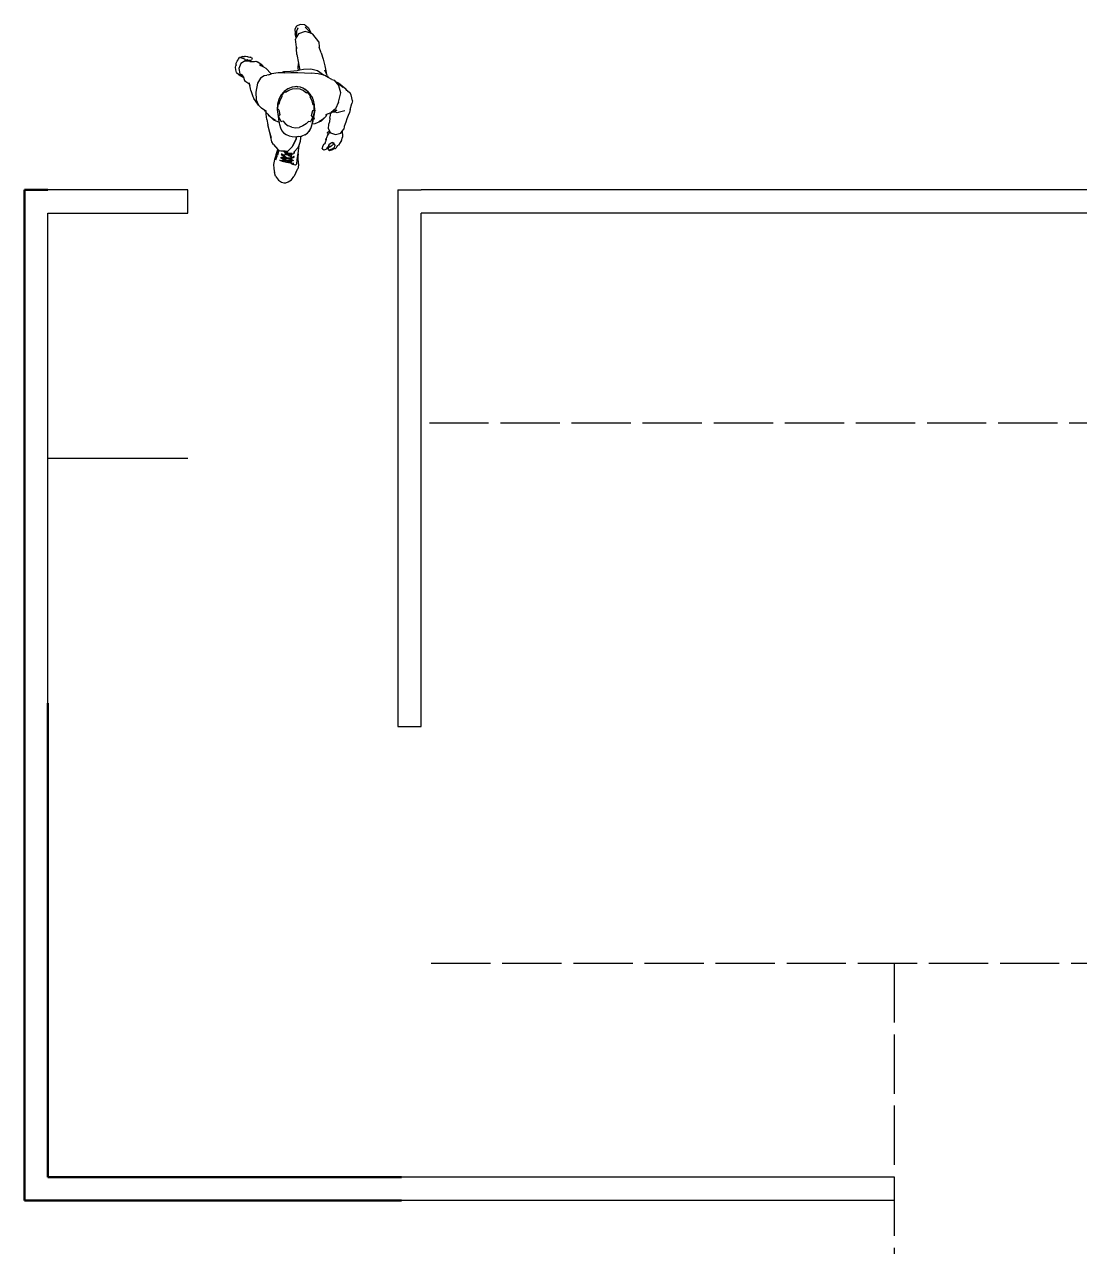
# Model space of a CAD drawing. Header units: millimetres. Extents: x -9564 to 78776, y -25260 to 24346.
# Drawn here: x 53451 to 57975, y -8382 to -3143 of the extents above; entities that cross this region are included whole.
import ezdxf

# ---------------------------------------------------------------- set-up
doc = ezdxf.new("R2010")
doc.units = ezdxf.units.MM
doc.header["$LTSCALE"] = 100
doc.linetypes.add('DASHEDX2', pattern=[3.048, 2.54, -0.508])
for name, color, linetype in [('Area circulacion', 50, 'DASHEDX2'), ('MUROS', 7, 'Continuous'), ('Personal', 20, 'Continuous')]:
    doc.layers.add(name, color=color, linetype=linetype)
doc.layers.add('MURO', color=7, linetype='Continuous', lineweight=50)

msp = doc.modelspace()

# ---------------------------------------------------------------- linework, layer by layer
for p, q in [((53551.499, -6052.442), (53551.499, -3952.442)), ((53551.499, -3952.442), (54151.499, -3952.442)), ((57179.848, -8184.149), (55067.94, -8184.171))]:
    msp.add_line(p, q)
at = {"layer": 'Area circulacion', "linetype": 'DASHEDX2'}
for p, q in [((58184.399, -4852.442), (55151.499, -4852.442)), ((57179.848, -7167.662), (57179.848, -9820.178))]:
    msp.add_line(p, q, dxfattribs=at)
at = {"layer": 'Area circulacion', "color": 2, "linetype": 'DASHEDX2'}
msp.add_line((59716.493, -7167.662), (55151.499, -7167.662), dxfattribs=at)
at = {"layer": 'MURO', "color": 0}
for p, q in [((53451.499, -3852.442), (53451.499, -6152.442)), ((53551.499, -3852.442), (53451.499, -3852.442)), ((53451.499, -3852.442), (53451.499, -3952.442)), ((53451.499, -6152.442), (53451.499, -6052.442)), ((53551.499, -6052.442), (53551.499, -8084.072)), ((53451.499, -8184.171), (53451.499, -6152.442)), ((53551.499, -8084.072), (55067.94, -8084.072)), ((55067.94, -8184.171), (53451.499, -8184.171))]:
    msp.add_line(p, q, dxfattribs=at)
at = {"layer": 'MUROS'}
for p, q in [((54151.499, -3852.442), (53551.499, -3852.442)), ((54151.499, -3952.442), (54151.499, -3852.442)), ((55051.499, -3852.442), (55151.499, -3852.442)), ((55051.499, -3852.442), (55051.499, -6152.442)), ((53551.499, -3952.442), (54151.499, -3952.442)), ((55151.499, -6152.442), (55151.499, -3952.442)), ((53551.499, -5002.442), (54151.499, -5002.442)), ((55051.499, -6152.442), (55151.499, -6152.442))]:
    msp.add_line(p, q, dxfattribs=at)
at = {"layer": 'MUROS', "color": 0}
for p, q in [((72965.508, -3852.442), (55151.499, -3852.442)), ((72865.508, -3952.442), (55151.499, -3952.442)), ((57179.848, -8084.072), (55067.94, -8084.072))]:
    msp.add_line(p, q, dxfattribs=at)
at = {"layer": 'Personal'}
for p, q in [((54633.937, -3142.771), (54618.008, -3150.285)), ((54653.275, -3145.027), (54633.937, -3142.771)), ((54618.008, -3150.285), (54610.849, -3163.714)), ((54610.849, -3163.714), (54611.92, -3182.692)), ((54616.015, -3199.72), (54611.92, -3182.692)), ((54616.179, -3199.444), (54613.386, -3185.346)), ((54617.215, -3173.637), (54616.541, -3192.78)), ((54616.541, -3192.78), (54616.732, -3198.514)), ((54626.196, -3182.601), (54616.732, -3198.514)), ((54617.215, -3173.637), (54617.343, -3171.44)), ((54622.916, -3159.177), (54617.343, -3171.44)), ((54622.916, -3159.177), (54623.76, -3157.64)), ((54654.4, -3172.389), (54626.196, -3182.601)), ((54653.275, -3145.027), (54668.704, -3157.427)), ((54654.231, -3155.073), (54655.839, -3155.935)), ((54679.018, -3180.687), (54654.4, -3172.389)), ((54655.839, -3155.935), (54668.309, -3166.976)), ((54668.34, -3167.024), (54668.309, -3166.976)), ((54668.34, -3167.024), (54669.698, -3168.228)), ((54668.704, -3157.427), (54678.439, -3174.533)), ((54669.698, -3168.228), (54673.103, -3172.407)), ((54679.018, -3180.687), (54673.103, -3172.407)), ((54681.541, -3181.538), (54678.439, -3174.533)), ((54681.541, -3181.538), (54679.018, -3180.687)), ((54688.245, -3183.798), (54681.541, -3181.538)), ((54713.241, -3216.973), (54688.245, -3183.798)), ((54616.015, -3199.72), (54612.761, -3205.191)), ((54617.116, -3239.938), (54612.761, -3205.191)), ((54616.179, -3199.444), (54616.015, -3199.72)), ((54616.732, -3198.514), (54616.179, -3199.444)), ((54617.116, -3239.938), (54618.388, -3246.667)), ((54618.388, -3246.667), (54618.333, -3241.153)), ((54618.637, -3271.75), (54618.388, -3246.667)), ((54713.241, -3216.973), (54714.348, -3239.664)), ((54723.834, -3264.575), (54714.348, -3239.664)), ((54362.866, -3300.516), (54368.092, -3293.965)), ((54369.757, -3289.937), (54368.092, -3293.965)), ((54369.757, -3289.937), (54373.166, -3285.05)), ((54379.488, -3283.843), (54373.166, -3285.05)), ((54373.166, -3285.05), (54375.745, -3284.043)), ((54382.609, -3282.522), (54375.745, -3284.043)), ((54379.488, -3283.843), (54382.117, -3283.496)), ((54379.488, -3283.843), (54389.593, -3289.277)), ((54397.327, -3299.118), (54379.499, -3310.433)), ((54386.328, -3280.758), (54382.609, -3282.522)), ((54386.328, -3280.758), (54390.141, -3280.044)), ((54395.961, -3292.297), (54389.593, -3289.277)), ((54390.141, -3280.044), (54395.166, -3280.412)), ((54398.961, -3280.725), (54395.166, -3280.412)), ((54398.168, -3294.148), (54395.961, -3292.297)), ((54397.327, -3299.118), (54403.731, -3298.722)), ((54398.168, -3294.148), (54403.228, -3294.395)), ((54400.02, -3295.7), (54398.168, -3294.148)), ((54405.74, -3281.361), (54398.961, -3280.725)), ((54400.02, -3295.7), (54401.24, -3295.464)), ((54401.574, -3297.004), (54400.02, -3295.7)), ((54401.24, -3295.464), (54406.714, -3295.106)), ((54403.731, -3298.722), (54401.574, -3297.004)), ((54403.228, -3294.395), (54407.036, -3294.341)), ((54403.228, -3294.395), (54406.471, -3294.428)), ((54403.731, -3298.722), (54412.747, -3298.165)), ((54405.74, -3281.361), (54406.426, -3281.337)), ((54406.584, -3281.44), (54405.74, -3281.361)), ((54411.148, -3281.826), (54406.426, -3281.337)), ((54406.471, -3294.428), (54408.8, -3294.593)), ((54406.714, -3295.106), (54409.359, -3295.685)), ((54409.255, -3293.805), (54407.036, -3294.341)), ((54408.8, -3294.593), (54415.641, -3295.249)), ((54412.534, -3297.896), (54409.359, -3295.685)), ((54411.148, -3281.826), (54417.464, -3282.694)), ((54412.534, -3297.896), (54412.747, -3298.165)), ((54412.747, -3298.165), (54416.357, -3297.942)), ((54415.641, -3295.249), (54419.825, -3295.324)), ((54417.025, -3299.622), (54416.05, -3300.073)), ((54420.586, -3301.623), (54416.05, -3300.073)), ((54416.357, -3297.942), (54417.025, -3299.622)), ((54421.794, -3301.43), (54416.357, -3297.942)), ((54417.025, -3299.622), (54421.794, -3301.43)), ((54417.464, -3282.694), (54420.007, -3283.096)), ((54419.825, -3295.324), (54422.443, -3295.23)), ((54419.825, -3295.324), (54420.181, -3295.231)), ((54424.043, -3284.359), (54420.007, -3283.096)), ((54422.443, -3295.23), (54424.727, -3294.427)), ((54424.043, -3284.359), (54426.474, -3286.397)), ((54426.746, -3291.424), (54424.727, -3294.427)), ((54426.474, -3286.397), (54427.132, -3288.579)), ((54427.132, -3288.579), (54426.746, -3291.424)), ((54618.637, -3271.75), (54625.777, -3308.978)), ((54723.834, -3264.575), (54731.466, -3291.495)), ((54731.466, -3291.495), (54739.22, -3320.259)), ((54356.107, -3325.855), (54357.351, -3320.331)), ((54357.973, -3336.831), (54356.107, -3325.855)), ((54358.801, -3316.366), (54357.351, -3320.331)), ((54360.912, -3348.611), (54357.973, -3336.831)), ((54358.801, -3316.366), (54359.009, -3308.088)), ((54359.009, -3308.088), (54362.866, -3300.516)), ((54360.912, -3348.611), (54369.788, -3356.617)), ((54379.499, -3310.433), (54371.197, -3330.945)), ((54371.197, -3330.945), (54374.921, -3354.803)), ((54418.378, -3301.97), (54421.589, -3301.966)), ((54420.757, -3301.719), (54420.586, -3301.623)), ((54421.589, -3301.966), (54420.586, -3301.623)), ((54421.589, -3301.966), (54423.201, -3301.964)), ((54421.794, -3301.43), (54423.201, -3301.964)), ((54423.201, -3301.964), (54424.501, -3301.962)), ((54424.501, -3301.962), (54430.478, -3301.279)), ((54430.478, -3301.279), (54437.966, -3301.452)), ((54437.966, -3301.452), (54442.826, -3300.883)), ((54442.826, -3300.883), (54449.274, -3302.681)), ((54469.396, -3315.945), (54449.274, -3302.681)), ((54458.662, -3314.403), (54465.001, -3319.382)), ((54465.001, -3319.382), (54476.529, -3324.516)), ((54474.334, -3321.461), (54469.396, -3315.945)), ((54476.529, -3324.516), (54474.334, -3321.461)), ((54476.529, -3324.516), (54476.857, -3324.662)), ((54476.857, -3324.662), (54486.665, -3329.892)), ((54486.665, -3329.892), (54509.598, -3354.609)), ((54539.405, -3349.759), (54510.692, -3354.135)), ((54552.878, -3350.148), (54539.405, -3349.759)), ((54562.283, -3346.186), (54552.878, -3350.148)), ((54568.163, -3350.591), (54552.878, -3350.148)), ((54592.306, -3343.868), (54562.283, -3346.186)), ((54568.163, -3350.591), (54596.764, -3349.285)), ((54619.902, -3340.992), (54592.306, -3343.868)), ((54593.69, -3348.574), (54602.145, -3349.063)), ((54596.764, -3349.285), (54602.145, -3349.063)), ((54602.145, -3349.063), (54624.113, -3348.159)), ((54626.441, -3339.897), (54619.902, -3340.992)), ((54624.113, -3348.159), (54651.908, -3349.73)), ((54624.181, -3328.918), (54625.948, -3309.88)), ((54626.441, -3339.897), (54624.181, -3328.918)), ((54625.777, -3308.978), (54625.948, -3309.88)), ((54625.948, -3309.88), (54631.474, -3339.053)), ((54631.474, -3339.053), (54626.441, -3339.897)), ((54648.114, -3336.266), (54631.474, -3339.053)), ((54678.584, -3333.817), (54648.114, -3336.266)), ((54651.908, -3349.73), (54680.93, -3352.253)), ((54708.15, -3342.017), (54678.584, -3333.817)), ((54710.868, -3354.768), (54680.93, -3352.253)), ((54733.84, -3359.825), (54708.15, -3342.017)), ((54745.034, -3351.467), (54739.042, -3338.887)), ((54739.22, -3320.259), (54745.567, -3349.191)), ((54747.908, -3357.459), (54745.034, -3351.467)), ((54747.908, -3357.459), (54745.567, -3349.191)), ((54371.017, -3357.675), (54369.788, -3356.617)), ((54371.017, -3357.675), (54378.309, -3363.666)), ((54374.921, -3354.803), (54391.175, -3370.079)), ((54377.65, -3362.124), (54385.925, -3367.181)), ((54389.03, -3369.088), (54378.309, -3363.666)), ((54381.256, -3355.554), (54381.778, -3357)), ((54381.778, -3357), (54383.193, -3358.226)), ((54383.193, -3358.226), (54386.455, -3362.436)), ((54385.925, -3367.181), (54389.03, -3369.088)), ((54386.455, -3362.436), (54390.666, -3368.198)), ((54389.03, -3369.088), (54391.405, -3370.931)), ((54390.666, -3368.198), (54391.175, -3370.079)), ((54391.175, -3370.079), (54391.405, -3370.931)), ((54391.405, -3370.931), (54392.406, -3374.63)), ((54392.406, -3374.63), (54395.191, -3382.366)), ((54395.191, -3382.366), (54400.632, -3387.958)), ((54400.632, -3387.958), (54409.169, -3393.171)), ((54409.169, -3393.171), (54414.399, -3398.202)), ((54413.967, -3391.735), (54418.072, -3404.45)), ((54414.399, -3398.202), (54417.937, -3404.195)), ((54417.937, -3404.195), (54418.072, -3404.45)), ((54418.072, -3404.45), (54418.191, -3404.818)), ((54420.73, -3417.898), (54418.191, -3404.818)), ((54450.156, -3394.682), (54443.72, -3433.612)), ((54464.123, -3373.41), (54450.156, -3394.682)), ((54478.8, -3362.359), (54464.123, -3373.41)), ((54478.8, -3362.359), (54480.693, -3360.979)), ((54480.693, -3360.979), (54490.003, -3360.821)), ((54499.095, -3359.157), (54490.003, -3360.821)), ((54499.095, -3359.157), (54509.598, -3354.609)), ((54509.598, -3354.609), (54510.692, -3354.135)), ((54734.299, -3360.3), (54710.868, -3354.768)), ((54734.299, -3360.3), (54733.84, -3359.825)), ((54739.802, -3361.6), (54734.299, -3360.3)), ((54753.78, -3369.781), (54739.802, -3361.6)), ((54750.572, -3363.015), (54747.908, -3357.459)), ((54750.572, -3363.015), (54753.78, -3369.781)), ((54769.242, -3378.833), (54753.78, -3369.781)), ((54769.242, -3378.833), (54779.379, -3381.342)), ((54779.379, -3381.342), (54784.883, -3388.174)), ((54784.883, -3388.174), (54787.943, -3388.21)), ((54784.883, -3388.174), (54798.8, -3405.446)), ((54787.943, -3388.21), (54790.781, -3390.668)), ((54790.781, -3390.668), (54797.502, -3392.66)), ((54790.781, -3390.668), (54814.329, -3411.069)), ((54797.502, -3392.66), (54828.597, -3418.758)), ((54422.41, -3425.569), (54420.73, -3417.898)), ((54422.41, -3425.569), (54430.746, -3451.741)), ((54430.746, -3451.741), (54434.398, -3460.342)), ((54443.72, -3433.612), (54444.447, -3466.611)), ((54551.194, -3446.014), (54541.307, -3464.95)), ((54548.293, -3467.923), (54555.866, -3452.291)), ((54565.327, -3429.548), (54551.194, -3446.014)), ((54553.671, -3447.67), (54554.463, -3446.195)), ((54553.671, -3447.67), (54555.866, -3452.291)), ((54554.463, -3446.195), (54567.162, -3432.026)), ((54580.55, -3418.553), (54565.327, -3429.548)), ((54571.22, -3433.761), (54567.162, -3432.026)), ((54571.22, -3433.761), (54584.529, -3424.901)), ((54598.808, -3411.453), (54580.55, -3418.553)), ((54584.529, -3424.901), (54600.626, -3418.799)), ((54610.586, -3410.141), (54598.808, -3411.453)), ((54600.626, -3418.799), (54616.448, -3417.11)), ((54610.586, -3410.141), (54610.762, -3409.457)), ((54611.633, -3410.024), (54610.586, -3410.141)), ((54610.762, -3409.457), (54611.808, -3409.348)), ((54611.808, -3409.348), (54611.633, -3410.024)), ((54612.703, -3409.905), (54611.633, -3410.024)), ((54612.703, -3409.905), (54611.808, -3409.348)), ((54616.733, -3409.455), (54612.703, -3409.905)), ((54616.448, -3417.11), (54632.196, -3419.345)), ((54621.181, -3410.107), (54616.733, -3409.455)), ((54622.152, -3409.523), (54621.181, -3410.107)), ((54622.311, -3410.272), (54621.181, -3410.107)), ((54622.311, -3410.272), (54622.152, -3409.523)), ((54622.152, -3409.523), (54623.215, -3409.664)), ((54623.375, -3410.428), (54622.311, -3410.272)), ((54623.215, -3409.664), (54623.375, -3410.428)), ((54634.563, -3412.066), (54623.375, -3410.428)), ((54632.196, -3419.345), (54648.093, -3425.989)), ((54634.563, -3412.066), (54634.754, -3412.126)), ((54644.765, -3416.45), (54634.754, -3412.126)), ((54652.546, -3419.794), (54644.765, -3416.45)), ((54648.093, -3425.989), (54661.084, -3435.307)), ((54667.378, -3431.286), (54652.546, -3419.794)), ((54652.546, -3419.794), (54652.768, -3419.906)), ((54667.378, -3431.286), (54652.768, -3419.906)), ((54665.407, -3433.718), (54661.084, -3435.307)), ((54664.434, -3434.305), (54664.564, -3434.376)), ((54664.564, -3434.376), (54664.453, -3434.294)), ((54664.755, -3434.262), (54664.629, -3434.188)), ((54677.135, -3448.304), (54665.407, -3433.718)), ((54677.262, -3443.638), (54667.378, -3431.286)), ((54667.539, -3431.401), (54667.378, -3431.286)), ((54677.262, -3443.638), (54667.539, -3431.401)), ((54675.802, -3454.36), (54678.333, -3449.81)), ((54675.802, -3454.36), (54682.839, -3470.236)), ((54677.135, -3448.304), (54678.333, -3449.81)), ((54680.932, -3448.223), (54677.262, -3443.638)), ((54680.932, -3448.223), (54680.972, -3448.306)), ((54681.007, -3448.35), (54680.972, -3448.306)), ((54682.791, -3452.096), (54681.007, -3448.35)), ((54682.791, -3452.096), (54682.816, -3452.125)), ((54682.816, -3452.125), (54685.313, -3454.99)), ((54686.169, -3459.121), (54682.816, -3452.125)), ((54685.313, -3454.99), (54686.169, -3459.121)), ((54797.369, -3475.595), (54807.365, -3435.656)), ((54807.365, -3435.656), (54798.8, -3405.446)), ((54817.047, -3415.013), (54814.329, -3411.069)), ((54834.206, -3425.375), (54828.597, -3418.758)), ((54837.475, -3429.436), (54834.206, -3425.375)), ((54837.475, -3429.436), (54845.79, -3434.743)), ((54837.581, -3429.567), (54837.475, -3429.436)), ((54837.581, -3429.567), (54842.952, -3432.975)), ((54839.437, -3431.872), (54837.581, -3429.567)), ((54845.79, -3434.743), (54842.952, -3432.975)), ((54851.899, -3444.379), (54845.79, -3434.743)), ((54857.295, -3469.842), (54851.899, -3444.379)), ((54454.32, -3488.285), (54434.398, -3460.342)), ((54444.447, -3466.611), (54454.32, -3488.285)), ((54468.169, -3501.231), (54454.32, -3488.285)), ((54482.635, -3511.963), (54468.169, -3501.231)), ((54535.854, -3483.982), (54534.354, -3507.128)), ((54534.354, -3507.128), (54538.445, -3537.106)), ((54541.307, -3464.95), (54535.854, -3483.982)), ((54537.743, -3506.23), (54538.66, -3485.499)), ((54538.142, -3507.159), (54537.743, -3506.23)), ((54542.392, -3509.296), (54538.142, -3507.159)), ((54538.66, -3485.499), (54539.459, -3484.552)), ((54539.459, -3484.552), (54543.275, -3483.165)), ((54542.392, -3509.296), (54546.444, -3530.149)), ((54543.275, -3483.165), (54548.293, -3467.923)), ((54682.839, -3470.236), (54687.328, -3485.631)), ((54686.169, -3459.121), (54686.174, -3459.143)), ((54690.152, -3467.493), (54686.174, -3459.143)), ((54687.321, -3511.772), (54691.809, -3509.791)), ((54687.328, -3485.631), (54691.271, -3487.149)), ((54694.941, -3486.704), (54690.152, -3467.493)), ((54690.229, -3467.591), (54690.152, -3467.493)), ((54694.941, -3486.704), (54690.229, -3467.591)), ((54695.643, -3509.885), (54690.601, -3539.726)), ((54691.147, -3536.718), (54695.643, -3509.885)), ((54691.271, -3487.149), (54691.828, -3488.125)), ((54692.015, -3508.866), (54691.809, -3509.791)), ((54691.828, -3488.125), (54692.015, -3508.866)), ((54695.643, -3509.885), (54694.941, -3486.704)), ((54694.983, -3486.745), (54694.941, -3486.704)), ((54695.679, -3509.747), (54694.983, -3486.745)), ((54695.643, -3509.885), (54695.679, -3509.747)), ((54785.134, -3503.852), (54766.733, -3520.521)), ((54781.465, -3513.691), (54790.737, -3509.392)), ((54781.465, -3513.691), (54792.064, -3509.745)), ((54797.369, -3475.595), (54785.134, -3503.852)), ((54848.261, -3507.24), (54845.074, -3519.964)), ((54848.261, -3507.24), (54854.938, -3481.473)), ((54857.295, -3469.842), (54854.938, -3481.473)), ((54485.907, -3518.066), (54482.635, -3511.963)), ((54488.628, -3516.409), (54482.635, -3511.963)), ((54485.907, -3518.066), (54488.087, -3520.238)), ((54487.977, -3526.722), (54488.087, -3520.238)), ((54490.589, -3550.652), (54487.977, -3526.722)), ((54488.087, -3520.238), (54495.167, -3527.288)), ((54490.589, -3550.652), (54494.768, -3572.937)), ((54495.167, -3527.288), (54497.576, -3531.131)), ((54495.167, -3527.288), (54506.999, -3539.072)), ((54497.576, -3531.131), (54506.999, -3539.072)), ((54497.576, -3531.131), (54519.411, -3551.198)), ((54506.999, -3539.072), (54528.396, -3552.846)), ((54519.411, -3551.198), (54542.79, -3561.846)), ((54538.445, -3537.106), (54542.526, -3560.529)), ((54541.313, -3538.246), (54542.373, -3536.497)), ((54550.622, -3556.686), (54541.313, -3538.246)), ((54542.373, -3536.497), (54546.444, -3530.149)), ((54542.373, -3536.497), (54542.393, -3536.543)), ((54542.526, -3560.529), (54542.79, -3561.846)), ((54542.79, -3561.846), (54543.568, -3565.722)), ((54546.444, -3530.149), (54546.854, -3532.261)), ((54552.022, -3558.49), (54550.622, -3556.686)), ((54552.022, -3558.49), (54558.799, -3556.634)), ((54558.799, -3556.634), (54569.209, -3567.163)), ((54669.293, -3558.526), (54658.515, -3568.696)), ((54676.158, -3560.626), (54669.293, -3558.526)), ((54677.326, -3558.869), (54676.158, -3560.626)), ((54687.237, -3540.743), (54677.326, -3558.869)), ((54682.544, -3532.477), (54687.321, -3511.772)), ((54686.626, -3538.966), (54682.544, -3532.477)), ((54690.601, -3539.726), (54685.805, -3562.989)), ((54685.962, -3562.632), (54689.1, -3547.24)), ((54686.626, -3538.966), (54687.237, -3540.743)), ((54689.1, -3547.24), (54690.601, -3539.726)), ((54689.1, -3547.24), (54695.616, -3547.116)), ((54690.601, -3539.726), (54690.7, -3539.385)), ((54690.7, -3539.385), (54691.147, -3536.718)), ((54695.616, -3547.116), (54691.147, -3536.718)), ((54697.964, -3567.691), (54724.696, -3556.239)), ((54713.833, -3559.305), (54732.57, -3546.902)), ((54724.696, -3556.239), (54744.654, -3536.501)), ((54732.57, -3546.902), (54744.654, -3536.501)), ((54747.135, -3529.235), (54742.612, -3533.562)), ((54747.135, -3529.235), (54743.059, -3531.105)), ((54744.654, -3536.501), (54749.865, -3527.983)), ((54749.865, -3527.983), (54747.135, -3529.235)), ((54753.034, -3526.53), (54749.865, -3527.983)), ((54765.053, -3521.258), (54753.034, -3526.53)), ((54759.084, -3559.862), (54755.51, -3571.621)), ((54760.063, -3544.38), (54759.084, -3559.862)), ((54760.063, -3544.38), (54763.331, -3531.017)), ((54763.331, -3531.017), (54765.053, -3521.258)), ((54765.178, -3521.203), (54765.011, -3524.967)), ((54765.178, -3521.203), (54765.053, -3521.258)), ((54766.733, -3520.521), (54765.178, -3521.203)), ((54766.733, -3520.521), (54774.343, -3516.993)), ((54774.343, -3516.993), (54781.465, -3513.691)), ((54774.343, -3516.993), (54776.901, -3517.351)), ((54776.901, -3517.351), (54782.929, -3518.06)), ((54791.607, -3521.172), (54782.929, -3518.06)), ((54782.929, -3518.06), (54788.101, -3518.668)), ((54796.472, -3520.591), (54791.607, -3521.172)), ((54824.849, -3512.822), (54796.472, -3520.591)), ((54829.533, -3561.583), (54826.483, -3569.492)), ((54833.353, -3547.947), (54829.533, -3561.583)), ((54838.814, -3533.683), (54833.353, -3547.947)), ((54845.074, -3519.964), (54838.814, -3533.683)), ((54503.886, -3605.609), (54494.768, -3572.937)), ((54512.479, -3645.579), (54503.886, -3605.609)), ((54510.308, -3628.617), (54503.886, -3605.609)), ((54543.568, -3565.722), (54544.725, -3571.543)), ((54544.822, -3571.967), (54544.725, -3571.543)), ((54544.822, -3571.967), (54548.528, -3586.591)), ((54548.528, -3586.591), (54554.65, -3598.791)), ((54554.65, -3598.791), (54562.508, -3607.678)), ((54562.508, -3607.678), (54573.468, -3615.194)), ((54569.209, -3567.163), (54582.2, -3576.751)), ((54597.657, -3583.377), (54582.2, -3576.751)), ((54597.657, -3583.377), (54613.555, -3585.696)), ((54613.555, -3585.696), (54629.522, -3583.928)), ((54645.191, -3577.828), (54629.522, -3583.928)), ((54658.515, -3568.696), (54645.191, -3577.828)), ((54653.864, -3616.182), (54664.33, -3609.423)), ((54664.33, -3609.423), (54672.622, -3600.574)), ((54672.622, -3600.574), (54679.009, -3588.823)), ((54672.622, -3600.574), (54672.847, -3600.335)), ((54672.847, -3600.335), (54679.009, -3588.823)), ((54679.009, -3588.823), (54682.845, -3575.346)), ((54679.175, -3588.415), (54679.009, -3588.823)), ((54679.175, -3588.415), (54683.055, -3574.9)), ((54682.845, -3575.346), (54685.805, -3562.989)), ((54683.055, -3574.9), (54684.345, -3569.459)), ((54684.345, -3569.459), (54685.962, -3562.632)), ((54684.345, -3569.459), (54697.964, -3567.691)), ((54750.775, -3604.61), (54749.676, -3608.802)), ((54749.676, -3608.802), (54751.093, -3611.932)), ((54753.627, -3613.054), (54750.593, -3616.977)), ((54750.775, -3604.61), (54755.043, -3602.434)), ((54752.089, -3612.585), (54751.093, -3611.932)), ((54751.093, -3611.932), (54753.841, -3612.777)), ((54752.089, -3612.585), (54753.627, -3613.054)), ((54753.841, -3612.777), (54753.627, -3613.054)), ((54758.097, -3607.275), (54753.841, -3612.777)), ((54755.51, -3571.621), (54754.148, -3589.489)), ((54754.148, -3589.489), (54760.902, -3601.51)), ((54760.598, -3601.495), (54755.043, -3602.434)), ((54761.228, -3602.091), (54758.097, -3607.275)), ((54762.162, -3603.753), (54758.097, -3607.275)), ((54760.598, -3601.495), (54760.902, -3601.51)), ((54760.902, -3601.51), (54761.228, -3602.091)), ((54761.228, -3602.091), (54762.162, -3603.753)), ((54762.162, -3603.753), (54764.023, -3607.065)), ((54764.023, -3607.065), (54785.306, -3614.362)), ((54785.306, -3614.362), (54807.212, -3608.46)), ((54807.212, -3608.46), (54813.362, -3600.496)), ((54813.362, -3600.496), (54820.579, -3591.151)), ((54813.362, -3600.496), (54813.445, -3601.952)), ((54813.445, -3601.952), (54814.188, -3606.609)), ((54813.445, -3601.952), (54813.494, -3602.818)), ((54814.188, -3606.609), (54814.89, -3616.022)), ((54822.045, -3579.789), (54820.579, -3591.151)), ((54826.483, -3569.492), (54822.045, -3579.789)), ((54518.976, -3658.068), (54512.479, -3645.579)), ((54518.976, -3658.068), (54538.111, -3678.548)), ((54573.468, -3615.194), (54585.938, -3620.388)), ((54600.376, -3666.053), (54578.533, -3686.753)), ((54585.938, -3620.388), (54599.843, -3622.994)), ((54599.843, -3622.994), (54613.158, -3624.434)), ((54600.376, -3666.053), (54601.119, -3664.484)), ((54615.213, -3634.561), (54601.119, -3664.484)), ((54607.436, -3651.292), (54601.119, -3664.484)), ((54616.02, -3633.367), (54607.436, -3651.292)), ((54607.521, -3651.198), (54607.436, -3651.292)), ((54613.158, -3624.434), (54619.199, -3623.963)), ((54616.02, -3633.367), (54618.942, -3624.807)), ((54619.199, -3623.963), (54619.181, -3624.575)), ((54627.436, -3623.32), (54619.199, -3623.963)), ((54624.479, -3698.107), (54628.954, -3660.544)), ((54625.436, -3670.513), (54628.954, -3660.544)), ((54627.436, -3623.32), (54627.499, -3623.318)), ((54627.499, -3623.318), (54636.759, -3621.883)), ((54628.954, -3660.544), (54635.199, -3642.849)), ((54635.199, -3642.849), (54636.973, -3630.041)), ((54636.759, -3621.883), (54640.47, -3621.311)), ((54636.973, -3630.041), (54636.759, -3621.883)), ((54653.864, -3616.182), (54640.47, -3621.311)), ((54729.985, -3667.157), (54730.88, -3664.655)), ((54732.388, -3661.077), (54730.88, -3664.655)), ((54732.388, -3661.077), (54736.173, -3656.519)), ((54737.675, -3654.681), (54736.173, -3656.519)), ((54740.847, -3650.68), (54737.675, -3654.681)), ((54741.846, -3648.466), (54740.847, -3650.68)), ((54741.796, -3649.386), (54741.846, -3648.466)), ((54741.846, -3648.466), (54742.011, -3645.416)), ((54743.407, -3640.819), (54742.011, -3645.416)), ((54743.309, -3635.566), (54744.506, -3632.738)), ((54743.635, -3638.662), (54743.309, -3635.566)), ((54743.919, -3639.536), (54743.407, -3640.819)), ((54743.91, -3639.506), (54743.635, -3638.662)), ((54743.982, -3639.317), (54743.815, -3638.637)), ((54743.992, -3639.355), (54743.91, -3639.506)), ((54743.919, -3639.536), (54743.91, -3639.506)), ((54744.637, -3637.607), (54743.982, -3639.317)), ((54743.992, -3639.355), (54743.982, -3639.317)), ((54744.506, -3632.738), (54745.297, -3632.139)), ((54744.637, -3637.607), (54744.612, -3637.802)), ((54745.297, -3632.139), (54744.637, -3637.607)), ((54745.656, -3629.159), (54745.297, -3632.139)), ((54750.593, -3616.977), (54745.656, -3629.159)), ((54752.223, -3668.865), (54753.485, -3666.662)), ((54754.57, -3664.268), (54753.485, -3666.662)), ((54756.301, -3660.724), (54754.57, -3664.268)), ((54756.086, -3662.661), (54756.301, -3660.724)), ((54758.108, -3665.43), (54756.086, -3662.661)), ((54756.863, -3659.574), (54756.301, -3660.724)), ((54756.863, -3659.574), (54761.228, -3654.858)), ((54760.988, -3666.95), (54758.108, -3665.43)), ((54758.108, -3665.43), (54759.62, -3665.495)), ((54759.171, -3668.017), (54761.144, -3666.955)), ((54759.62, -3665.495), (54762.559, -3664.431)), ((54760.988, -3666.95), (54761.144, -3666.955)), ((54761.144, -3666.955), (54763.983, -3665.427)), ((54761.228, -3654.858), (54765.001, -3652.044)), ((54762.559, -3664.431), (54767.161, -3662.735)), ((54763.887, -3667.317), (54765.71, -3664.814)), ((54763.983, -3665.427), (54765.71, -3664.814)), ((54770.156, -3649.196), (54765.001, -3652.044)), ((54765.71, -3664.814), (54766.102, -3664.276)), ((54768.108, -3662.48), (54766.102, -3664.276)), ((54767.161, -3662.735), (54768.108, -3662.48)), ((54770.427, -3660.404), (54768.108, -3662.48)), ((54770.222, -3649.159), (54770.156, -3649.196)), ((54772.341, -3649.665), (54770.156, -3649.196)), ((54770.427, -3660.404), (54773.22, -3658.913)), ((54771.025, -3651.13), (54772.341, -3649.665)), ((54773.851, -3649.989), (54772.341, -3649.665)), ((54772.8, -3660.501), (54773.22, -3658.913)), ((54773.22, -3658.913), (54773.322, -3658.53)), ((54775.48, -3653.346), (54773.322, -3658.53)), ((54773.851, -3649.989), (54774.752, -3650.828)), ((54774.896, -3650.214), (54773.851, -3649.989)), ((54774.752, -3650.828), (54775.48, -3653.346)), ((54774.896, -3650.214), (54780.601, -3655.99)), ((54779.586, -3651.222), (54774.896, -3650.214)), ((54775.48, -3653.346), (54776.813, -3657.955)), ((54780.976, -3664.04), (54778.622, -3669.826)), ((54780.601, -3655.99), (54781.934, -3662.426)), ((54780.976, -3664.04), (54781.934, -3662.426)), ((54790.593, -3668.023), (54794.862, -3662.057)), ((54794.862, -3662.057), (54797.07, -3659.908)), ((54805.176, -3648.74), (54797.07, -3659.908)), ((54810.76, -3640.075), (54805.176, -3648.74)), ((54810.76, -3640.075), (54814.316, -3625.834)), ((54814.64, -3620.291), (54814.316, -3625.834)), ((54814.718, -3620.008), (54814.64, -3620.291)), ((54814.651, -3620.108), (54814.64, -3620.291)), ((54814.89, -3616.022), (54814.651, -3620.108)), ((54814.718, -3620.008), (54814.651, -3620.108)), ((54814.89, -3616.022), (54814.718, -3620.008)), ((54531.011, -3700.495), (54524.012, -3722.15)), ((54528.719, -3722.967), (54535.9, -3702.568)), ((54531.011, -3700.495), (54536.318, -3683.141)), ((54541.441, -3682.113), (54535.084, -3700.997)), ((54541.704, -3682.394), (54535.9, -3702.568)), ((54536.318, -3683.141), (54538.111, -3678.548)), ((54538.111, -3678.548), (54538.257, -3678.705)), ((54538.17, -3678.943), (54538.257, -3678.705)), ((54538.257, -3678.705), (54541.441, -3682.113)), ((54541.441, -3682.113), (54541.704, -3682.394)), ((54541.704, -3682.394), (54543.718, -3684.549)), ((54551.265, -3686.218), (54543.718, -3684.549)), ((54548.981, -3712.677), (54550.425, -3713.945)), ((54550.425, -3713.945), (54560.523, -3720.273)), ((54562.494, -3686.438), (54551.265, -3686.218)), ((54551.703, -3697.604), (54552.902, -3699.731)), ((54552.46, -3712.118), (54552.096, -3711.749)), ((54552.46, -3712.118), (54562.112, -3718.37)), ((54552.902, -3699.731), (54563.802, -3708.256)), ((54555.388, -3697.173), (54554.649, -3695.783)), ((54555.705, -3712.973), (54554.972, -3712.744)), ((54555.388, -3697.173), (54559.597, -3700.647)), ((54555.705, -3712.973), (54568, -3716.946)), ((54559.491, -3711.024), (54562.762, -3711.999)), ((54559.597, -3700.647), (54568.02, -3702.12)), ((54559.597, -3700.647), (54565.294, -3705.349)), ((54562.112, -3718.37), (54572.12, -3723.622)), ((54562.494, -3686.438), (54568.359, -3691.97)), ((54568.016, -3686.547), (54562.494, -3686.438)), ((54563.802, -3708.256), (54572.867, -3714.423)), ((54565.044, -3712.678), (54568.699, -3713.767)), ((54565.294, -3705.349), (54577.168, -3713.904)), ((54567.342, -3697.589), (54569.131, -3697.824)), ((54568, -3716.946), (54580.296, -3718.884)), ((54568.016, -3686.547), (54569.955, -3688.451)), ((54569.573, -3686.577), (54568.016, -3686.547)), ((54581.194, -3703.021), (54568.02, -3702.12)), ((54568.359, -3691.97), (54576.635, -3698.247)), ((54568.699, -3713.767), (54572.867, -3714.423)), ((54569.131, -3697.824), (54576.635, -3698.247)), ((54569.573, -3686.577), (54582.949, -3694.254)), ((54578.533, -3686.753), (54569.573, -3686.577)), ((54569.675, -3688.489), (54576.579, -3693.875)), ((54569.955, -3688.451), (54576.579, -3693.875)), ((54572.867, -3714.423), (54574.508, -3715.54)), ((54576.579, -3693.875), (54582.183, -3698.246)), ((54576.635, -3698.247), (54576.838, -3698.402)), ((54581.094, -3715.433), (54577.168, -3713.904)), ((54577.458, -3698.294), (54581.012, -3698.494)), ((54579.463, -3715.462), (54580.08, -3715.559)), ((54581.094, -3715.433), (54580.08, -3715.559)), ((54581.668, -3718.715), (54580.296, -3718.884)), ((54581.012, -3698.494), (54582.183, -3698.246)), ((54591.552, -3714.133), (54581.094, -3715.433)), ((54581.194, -3703.021), (54582.548, -3702.733)), ((54587.634, -3717.981), (54581.668, -3718.715)), ((54581.668, -3718.715), (54587.742, -3720.901)), ((54582.183, -3698.246), (54592.647, -3696.03)), ((54582.548, -3702.733), (54586.782, -3701.833)), ((54582.548, -3702.733), (54585.983, -3705.338)), ((54582.949, -3694.254), (54597.924, -3693.984)), ((54585.983, -3705.338), (54594.94, -3708.691)), ((54586.782, -3701.833), (54593.617, -3700.381)), ((54586.782, -3701.833), (54587.041, -3702.036)), ((54592.701, -3704.391), (54587.041, -3702.036)), ((54587.678, -3717.998), (54587.634, -3717.981)), ((54592.506, -3717.38), (54587.678, -3717.998)), ((54587.678, -3717.998), (54588.467, -3718.207)), ((54591.552, -3714.133), (54596.708, -3712.698)), ((54592.506, -3717.38), (54596.843, -3716.18)), ((54592.647, -3696.03), (54598.645, -3694.176)), ((54593.617, -3700.381), (54598.031, -3698.931)), ((54596.603, -3709.976), (54598.031, -3698.931)), ((54596.708, -3712.698), (54596.603, -3709.976)), ((54596.708, -3712.698), (54603.389, -3710.839)), ((54596.843, -3716.18), (54605.394, -3713.813)), ((54597.148, -3724.076), (54596.843, -3716.18)), ((54598.031, -3698.931), (54605.727, -3696.403)), ((54598.645, -3694.176), (54598.68, -3693.906)), ((54598.645, -3694.176), (54599.337, -3693.95)), ((54599.337, -3693.95), (54599.37, -3693.952)), ((54599.37, -3693.952), (54599.618, -3693.875)), ((54603.389, -3710.839), (54605.488, -3709.175)), ((54604.5, -3692.423), (54605.891, -3690.968)), ((54605.394, -3713.813), (54608.283, -3711.421)), ((54605.488, -3709.175), (54605.995, -3708.779)), ((54605.727, -3696.403), (54608.785, -3693.839)), ((54605.891, -3690.968), (54606.045, -3690.85)), ((54606.045, -3690.85), (54625.436, -3670.513)), ((54607.836, -3708.163), (54606.665, -3708.151)), ((54608.191, -3710.677), (54607.836, -3708.163)), ((54608.574, -3689.875), (54608.082, -3689.819)), ((54608.143, -3710.675), (54608.191, -3710.677)), ((54608.283, -3711.421), (54608.191, -3710.677)), ((54608.974, -3692.981), (54608.574, -3689.875)), ((54608.657, -3692.926), (54608.737, -3692.94)), ((54608.785, -3693.839), (54608.974, -3692.981)), ((54622.414, -3706.798), (54618.632, -3722.342)), ((54622.89, -3715.478), (54622.404, -3720.798)), ((54622.414, -3706.798), (54624.479, -3698.107)), ((54623.325, -3710.723), (54622.89, -3715.478)), ((54622.89, -3721.084), (54622.89, -3715.478)), ((54624.479, -3698.107), (54623.325, -3710.723)), ((54623.325, -3710.723), (54623.943, -3720.947)), ((54728.447, -3674.127), (54728.873, -3670.406)), ((54728.447, -3674.127), (54729.48, -3676.826)), ((54728.873, -3670.406), (54729.985, -3667.157)), ((54730.122, -3679.107), (54729.48, -3676.826)), ((54729.48, -3676.826), (54730.233, -3678.792)), ((54735.112, -3681.305), (54730.122, -3679.107)), ((54739.254, -3680.438), (54735.112, -3681.305)), ((54742.826, -3678.575), (54739.254, -3680.438)), ((54746.718, -3675.628), (54742.826, -3678.575)), ((54749.768, -3672.468), (54746.718, -3675.628)), ((54749.768, -3672.468), (54752.223, -3668.865)), ((54753.306, -3677.948), (54753.721, -3675.252)), ((54754.983, -3680.785), (54753.306, -3677.948)), ((54753.721, -3675.252), (54753.585, -3677.412)), ((54753.859, -3673.043), (54753.721, -3675.252)), ((54755.566, -3671.057), (54753.859, -3673.043)), ((54754.983, -3680.785), (54755.827, -3681.548)), ((54755.566, -3671.057), (54759.171, -3668.017)), ((54755.827, -3681.548), (54758.299, -3680.731)), ((54755.827, -3681.548), (54758.784, -3683.285)), ((54758.299, -3680.731), (54762.067, -3679.217)), ((54758.784, -3683.285), (54760.656, -3683.24)), ((54763.077, -3682.533), (54760.656, -3683.24)), ((54762.067, -3679.217), (54764.734, -3678.569)), ((54762.828, -3682.261), (54763.738, -3681.85)), ((54763.077, -3682.533), (54763.738, -3681.85)), ((54763.738, -3681.85), (54766.436, -3680.634)), ((54764.734, -3678.569), (54767.004, -3677.547)), ((54766.436, -3680.634), (54769.406, -3679.637)), ((54767.004, -3677.547), (54770.701, -3675.586)), ((54769.406, -3679.637), (54772.661, -3678.513)), ((54770.701, -3675.586), (54774.746, -3673.733)), ((54772.661, -3678.513), (54776.284, -3676.087)), ((54774.746, -3673.733), (54777.359, -3672.598)), ((54780.104, -3674.774), (54776.284, -3676.087)), ((54777.359, -3672.598), (54778.622, -3669.826)), ((54780.104, -3674.774), (54784.727, -3674.103)), ((54788.525, -3670.821), (54784.727, -3674.103)), ((54788.525, -3670.821), (54790.593, -3668.023)), ((54520.729, -3736.357), (54519.218, -3742.404)), ((54519.218, -3742.404), (54519.937, -3761.453)), ((54519.937, -3761.453), (54523.091, -3777.395)), ((54520.729, -3736.357), (54520.046, -3739.314)), ((54524.012, -3722.15), (54520.729, -3736.357)), ((54545.082, -3724.329), (54546.548, -3725.086)), ((54546.548, -3725.086), (54556.423, -3728.951)), ((54552.243, -3724.281), (54557.539, -3726.39)), ((54556.423, -3728.951), (54574.55, -3733.851)), ((54565.318, -3726.571), (54557.155, -3725.442)), ((54557.539, -3726.39), (54574.83, -3730.979)), ((54560.523, -3720.273), (54569.64, -3724.727)), ((54566.111, -3724.395), (54563.109, -3723.843)), ((54578.119, -3727.681), (54565.318, -3726.571)), ((54566.111, -3724.395), (54569.64, -3724.727)), ((54569.64, -3724.727), (54570.371, -3725.084)), ((54572.191, -3723.64), (54572.12, -3723.622)), ((54574.55, -3733.851), (54592.592, -3736.11)), ((54574.651, -3725.198), (54577.716, -3725.487)), ((54574.83, -3730.979), (54592.412, -3733.033)), ((54577.716, -3725.487), (54578.529, -3725.446)), ((54578.119, -3727.681), (54579.672, -3727.626)), ((54578.529, -3725.446), (54589.85, -3724.884)), ((54579.672, -3727.626), (54586.165, -3727.397)), ((54579.672, -3727.626), (54582.36, -3728.284)), ((54582.36, -3728.284), (54592.571, -3730.833)), ((54586.165, -3727.397), (54590.76, -3727.234)), ((54587.742, -3720.901), (54593.529, -3722.216)), ((54589.85, -3724.884), (54596.97, -3724.075)), ((54590.76, -3727.234), (54597.168, -3726.556)), ((54592.412, -3733.033), (54596.189, -3733.568)), ((54592.571, -3730.833), (54594.262, -3731.343)), ((54592.592, -3736.11), (54596.823, -3736.619)), ((54596.229, -3740.759), (54596.823, -3736.619)), ((54596.229, -3740.759), (54602.982, -3743.55)), ((54596.823, -3736.619), (54603.707, -3737.447)), ((54596.974, -3733.831), (54597.168, -3726.556)), ((54597.168, -3726.556), (54603.265, -3725.91)), ((54599.075, -3723.836), (54601.496, -3723.56)), ((54601.496, -3723.56), (54601.645, -3723.522)), ((54613.933, -3745.975), (54602.982, -3743.55)), ((54603.265, -3725.91), (54605.981, -3725.205)), ((54603.707, -3737.447), (54606.058, -3737.889)), ((54606.058, -3737.889), (54606.114, -3737.655)), ((54618.343, -3742.065), (54613.933, -3745.975)), ((54614.933, -3779.054), (54622.701, -3763.643)), ((54618.632, -3722.342), (54618.343, -3742.065)), ((54623.628, -3761.021), (54622.701, -3763.643)), ((54626.658, -3745.322), (54623.628, -3761.021)), ((54623.943, -3720.947), (54626.658, -3745.322)), ((54528.134, -3793.25), (54523.091, -3777.395)), ((54528.134, -3793.25), (54539.991, -3810.178)), ((54539.991, -3810.178), (54554.052, -3819.257)), ((54554.052, -3819.257), (54562.907, -3822.037)), ((54562.907, -3822.037), (54572.071, -3821.873)), ((54572.071, -3821.873), (54582.551, -3817.709)), ((54582.551, -3817.709), (54595.927, -3809.342)), ((54595.927, -3809.342), (54605.904, -3794.179)), ((54614.933, -3779.054), (54605.904, -3794.179))]:
    msp.add_line(p, q, dxfattribs=at)

doc.saveas('drawing.dxf')
